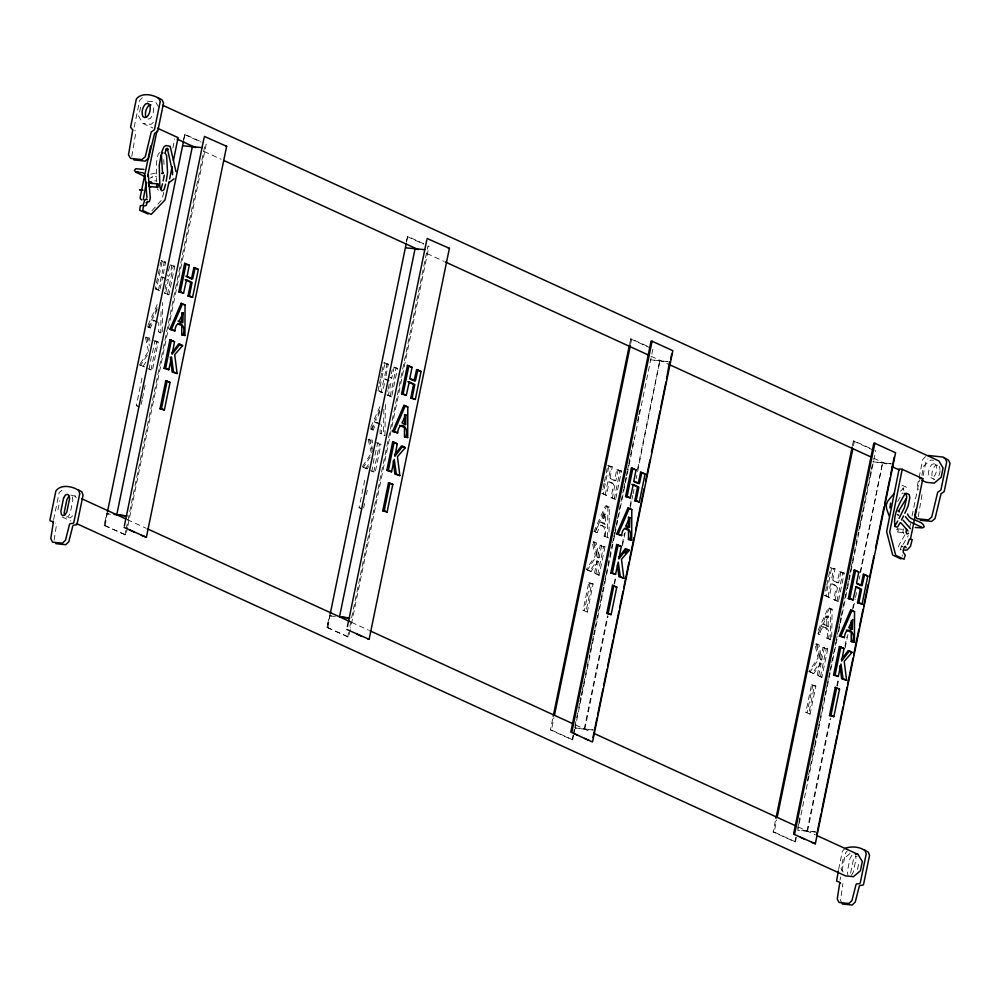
<?xml version="1.0" encoding="UTF-8"?>
<svg xmlns="http://www.w3.org/2000/svg" width="1000" height="1000" viewBox="0 0 1000 1000"><rect width="100%" height="100%" fill="white"/><g stroke="black" fill="none" stroke-linecap="round" stroke-linejoin="round"><path stroke-width="0.75" stroke-dasharray="5 3.75" d="M902.2 556.138L902.2 554.837M161.038 332.875L158.713 331.8L158.763 322.562M161.05 311.637L160.763 332.912L157.338 331.35L158.713 331.8M162.225 331.85L162.625 302.387M385.375 404.45L384.95 435.462L380.075 433.4L380.163 427.525M383.862 409.125L383.512 434.975L384.95 435.462M604.075 536.025L608.95 538.075L604.075 536.025C608.038 526.763 597.638 518.225 595.875 532.263L594.025 531.413L605.375 506.025L606.775 505.875L609.375 507.062L609.012 533.425M605.45 536.475L605.5 527.238L599.325 524.763M607.513 537.6L607.925 507.188L605.375 506.025M826.825 638.075C830.788 628.812 820.387 620.275 818.625 634.312L819.837 634.7C821.625 620.375 832.237 629.087 828.2 638.525L831.7 640.138L826.825 638.075L828.2 638.525M830.25 639.65L830.662 609.237L828.125 608.075L816.762 633.462M831.737 637.038L832.113 609.125L828.125 608.075M54.088 540.15L56.562 524.325L55.663 523.038M131.788 156.438L136.025 131.475L134.9 130.412M918.238 516.763L922.237 493.263M53.612 519.637L59.162 492.562L63.863 488.587M134.175 127.212L139.662 100.487L142.35 97.737M57.95 509.888L59.837 500.65M140.625 107.112L138.725 116.35L143.05 123.488L152.975 128.038M163.775 192.237L161.9 199.688L151.962 210.725M172.85 148.012L174.725 138.863M127.537 527.463L125.975 535.1L104.2 525.487L106.7 513.263M183.2 140.612L184.95 134.362L203.388 142.812M104.2 525.487L107.088 513.688L109.85 513.975M183.8 139.963L184.95 134.362M105.225 525.6L107.088 513.688M174.75 266.312L170.012 264.938L174.75 266.312L168.888 294.837L165.637 293.35L168.388 279.65L162.725 276.95L159.688 290.625L155.25 288.762L157.963 275.512M158.275 274.05L160.688 262.275M159.688 290.625L156.438 289.137L162.288 260.613L165.538 262.1L163.425 273.55M158.438 290.225L161.125 277.113L162.725 276.95M165.538 262.1L164.175 262.262L162.1 273.488M139.262 406.962L136.35 405.625L142.012 378.05M141.2 404.425L142.113 399.988M142.413 398.512L145.15 385.188M168.888 294.837L164.275 292.9L166.962 279.788M169.737 266.275C164.338 282.375 171.688 276.925 171.5 264.825M152.475 352.837L154.713 341.887M150.975 370.062L156.713 342.1L158.25 342.013L152.387 370.538L147.787 368.6M167.463 294.363L173.2 266.388M124.95 534.987L125.887 530.413M126.2 528.888L205.2 144.012L206.225 144.113L127.85 525.938M350.288 629.513L348.713 637.15L326.938 627.537L329.45 615.325M406.262 241.137L407.7 236.425L426.138 244.875M326.938 627.537L329.837 615.737L335.375 616.325M406.55 242.013L407.7 236.425M327.962 627.65L329.837 615.737M378 390.812L379.2 384.925M379.5 383.462L380.412 379.038M380.712 377.575L381.625 373.15M381.925 371.688L383.137 365.8M394.237 366.875L391.7 378.137L386.012 375.438L388.288 364.15L385.037 362.663L379.188 391.188L382.438 392.675L385.462 379L391.138 381.712L388.387 395.4L391.637 396.887L397.488 368.363L392.762 366.987L397.488 368.363M382.438 392.675L381.188 392.275L383.875 379.175L385.462 379M388.288 364.15L386.925 364.312L384.837 375.538M362 509.012L359.1 507.675L364.762 480.1M363.65 507.962L364.562 503.525M366.375 494.637L367.287 490.2M391.637 396.887L387.025 394.95L387.912 390.575M388.212 389.125L389.412 383.3M391.375 373.7L392.212 369.675M373.713 472.113L379.45 444.15L381 444.062L375.138 472.587L370.525 470.65M390.2 396.413L395.95 368.45M347.688 637.05L348.638 632.463M349.888 626.35L427.95 246.062L428.975 246.175L350.6 627.987M573.6 735.4L572.7 739.775L571.825 739.6L550.4 729.912L552.913 717.7M629.712 343.512L630.662 338.938L631.688 339.038L647.288 346.188M572.7 739.775L551.425 730.025L553.938 717.8M630.737 343.625L631.688 339.038M618.237 469.5L615.875 480.75L610.013 478.062L612.288 466.775L610.925 466.938L608.713 477.675L614.45 480.637L616.75 469.613L621.487 470.988L615.638 499.513L612.388 498.025L615 484.162L609.288 481.65L606.425 495.3L601.987 493.438L602.9 489.025M603.2 487.55L604.113 483.137M604.412 481.662L607.737 465.475L612.288 466.775M606.425 495.3L603.175 493.812L609.038 465.288M605.175 494.9L607.875 481.8L609.462 481.625M587.337 612.062L583.088 610.3L588.75 582.725L593.112 583.938L587.337 612.062L586 611.638L591.663 584.05L593.112 583.938M590.15 582.587L584.375 610.7L583.088 610.3M594.525 573.275L596.938 560.737L589.788 571.112L586.225 569.475L595.288 555.825L592.15 541.8L593.462 541.613L596.2 542.663L599 557.825L601.737 545.2L604.987 546.688L599.138 575.212L594.525 573.275L599.138 575.212M601.737 545.2L600.262 545.312L597.575 557.688L594.837 542.825L592.15 541.8M615.638 499.513L611.013 497.575L613.713 484.15L608.15 481.5M595.887 573.725L598.413 561.388L596.938 560.737M597.712 574.738L603.45 546.775L604.987 546.688M614.2 499.038L619.938 471.075L621.487 470.988M572.175 739.525L573.075 735.15M573.375 733.7L574.263 729.325M574.875 726.338L578.325 709.538M578.638 708.012L579.587 703.425M579.9 701.9L580.837 697.312M581.15 695.788L582.087 691.2M582.4 689.675L583.35 685.1M583.663 683.562L589.612 654.55M589.925 653.012L590.875 648.438M591.188 646.912L592.125 642.325M592.438 640.8L593.375 636.213M593.688 634.688L594.637 630.1M594.95 628.575L600.9 599.55M601.213 598.025L602.163 593.45M602.475 591.912L603.413 587.337M603.725 585.812L604.663 581.225M604.975 579.7L605.925 575.112M606.237 573.587L612.188 544.562M612.513 543.038L613.45 538.45M613.763 536.925L614.7 532.35M615.013 530.812L615.95 526.237M616.275 524.712L617.212 520.125M617.525 518.6L623.475 489.575M623.8 488.05L624.738 483.462M625.05 481.938L625.988 477.35M626.3 475.825L627.238 471.25M627.562 469.725L628.5 465.138M628.812 463.612L634.138 437.638M637.587 420.838L638.525 416.262M638.85 414.725L639.788 410.15M573.9 733.938L574.8 729.562M614.612 535.65L575.1 728.112L594.487 730.175M614.925 534.113L652.962 348.787L652.087 348.612M584.263 728.9L607.463 615.862M614.05 583.787L615.612 576.15M622.2 544.075L624.4 533.375M630.037 505.887L631.613 498.25M637.562 469.225L659.825 360.775L636.213 478.638M584.788 729.137L608 616.1M614.575 584.025L616.15 576.388M622.425 545.837L625.237 532.1M630.262 507.65L632.762 495.438M633.075 493.913L634.025 489.325M796.35 837.45L795.45 841.825L794.575 841.65L773.15 831.963L775.962 818.225M852.463 445.562L853.4 440.988L854.425 441.087L871.45 448.888M795.45 841.825L774.175 832.075L776.675 819.862M853.487 445.675L854.425 441.087M840.987 571.55L838.625 582.8L832.763 580.112L835.025 568.825L833.662 568.987L831.462 579.725L837.188 582.688L839.5 571.663L844.237 573.038L838.375 601.562L835.125 600.075L837.75 586.213L832.038 583.7L829.175 597.35L824.737 595.487L825.337 592.55M825.65 591.075L826.55 586.663M826.85 585.188L830.475 567.525L833.662 568.987M829.175 597.35L825.925 595.862L831.775 567.337L835.025 568.825M827.925 596.95L830.612 583.85L832.212 583.675M810.088 714.112L805.837 712.35L811.5 684.775L815.863 686L810.088 714.112L808.75 713.688L814.412 686.112L815.863 686M812.887 684.638L807.125 712.763L805.837 712.35M817.275 675.325L819.688 662.788L812.537 673.162L808.962 671.525L818.037 657.887L814.9 643.85L816.213 643.662L818.95 644.712L821.737 659.875L824.488 647.25L827.738 648.737L821.888 677.262L817.275 675.325L821.888 677.262M824.488 647.25L823.012 647.362L820.325 659.737L817.575 644.875L814.9 643.85M838.375 601.562L833.763 599.625L836.462 586.2L830.9 583.55M818.637 675.775L821.162 663.438L819.688 662.788M820.462 676.787L826.2 648.825L827.738 648.737M836.95 601.087L842.688 573.125L844.237 573.038M794.912 841.587L795.812 837.212M797.625 828.388L798.562 823.812M798.875 822.275L799.825 817.7M807.35 781.038L808.288 776.45M808.6 774.925L813.3 752.013M813.612 750.487L814.562 745.9M814.875 744.375L815.812 739.8M816.125 738.263L817.062 733.688M817.375 732.163L818.325 727.575M818.637 726.05L824.587 697.025M824.9 695.5L825.85 690.913M826.162 689.388L827.1 684.8M827.412 683.275L828.35 678.7M828.662 677.163L829.613 672.588M829.925 671.062L835.875 642.038M836.188 640.512L837.138 635.925M837.45 634.4L838.388 629.812M838.7 628.288L839.638 623.7M839.95 622.175L840.9 617.6M841.213 616.062L847.163 587.05M847.475 585.513L848.425 580.938M848.737 579.412L849.675 574.825M849.987 573.3L850.925 568.713M851.237 567.188L852.188 562.6M852.5 561.075L858.45 532.062M858.763 530.525L859.712 525.95M860.025 524.425L860.962 519.837M861.275 518.312L862.212 513.725M862.525 512.2L863.475 507.612M863.787 506.087L869.737 477.062M870.062 475.538L871 470.962M871.312 469.425L872.25 464.85M817.237 832.225L797.85 830.163L837.038 639.225M838.612 631.587L875.713 450.838L874.837 450.675M807.013 830.95L829.9 719.438M836.8 685.837L838.363 678.2M844.95 646.125L846.825 636.962M852.475 609.462L854.038 601.825M860 572.8L882.575 462.825L859.275 579.163M807.537 831.188L830.738 718.162M837.325 686.075L838.9 678.438M845.163 647.887L847.987 634.15M853.312 608.175L855.2 599.012M855.512 597.487L856.762 591.375M838.625 869.425L842.325 851.363L844.775 848.512M909.6 527.95L910.525 523.45M912.062 515.95L919.463 479.913M921.888 475.163L923.787 465.913L930.788 459.988L933.45 460.275M840.062 879.963L840.688 876.95M841.925 870.938L845.625 852.875L847.25 850.975M923.075 475.65L926.125 460.812L927.913 458.975M850.625 873.125L853.35 859.875L855.175 856.825L857.163 856.162M857.5 869.35L859.013 861.975M903.487 528.913L902.9 531.737L903.888 533.737M897.625 532.15L898.25 530.262L897.537 528.812L896.462 529.812L896.513 531.875L906.538 533.1M390.55 377.725L391.7 378.137M148.5 351.275L145.412 337.125L149.45 337.987L149.975 340.975M157.537 322L153.863 320.312L150.35 327.975L147.275 326.737L158.637 301.35M147.275 326.737L148.45 327.1L157.6 306.65M149.137 327.587L152.463 320.175L153.863 320.312M157.238 309.462L153.787 317.975M380.275 424.05L376.6 422.375L373.1 430.025L370.025 428.787L381.375 403.4M370.025 428.787L371.2 429.15L379.738 410.075M371.887 429.637L375.2 422.225L376.6 422.375M379.988 411.512L376.538 420.025M594.025 531.413L595.188 531.775L606.775 505.875M595.875 532.263L597.087 532.65L600.6 524.987M829.525 607.925L817.938 633.825L819.837 634.7M897.6 501.538L902.537 492.925M904.975 534.812L898.95 545.125L898.462 547.975L901.213 549.6M903.012 544.538L908.288 535.662M851.875 855.312L850.05 858.363L847.325 871.612L847.862 874.912M851.462 875.288L853.3 872.25L856.025 859L855.487 855.7M140.3 363.562L147.675 352.5M140.675 365.163L144.312 366.838L139.475 364.8L140.675 365.163L147.363 355.138M143.05 366.425L146.488 361.275M368.625 466.55L367.062 468.888L362.225 466.85L371.238 453.325M362.225 466.85L363.413 467.212L370.1 457.188M365.8 468.488L368.375 464.613M586.225 569.475L587.413 569.837L596.663 555.925L593.462 541.613M589.788 571.112L591.062 571.512L598.35 560.938M808.962 671.525L810.163 671.9L819.412 657.975L816.213 643.662M812.537 673.162L813.8 673.562L821.1 662.987M828.188 626.45L828.35 616.038L826.725 616.188L823.15 624.312L828.188 626.45L824.45 624.5L828.35 616.038M375 455.2L377.738 442.575L381 444.062M604.125 513.95L600.4 522.263L605.562 524.212L605.688 514.05L604.125 513.95L603.938 524.212M605.5 513.962L601.712 522.45L605.312 524.425M900.487 491.163L903.938 487.863L902.325 488.75L903.7 489.55L902.938 488.15L903.913 490.475M925.512 456.538L922.825 459.3L917.038 487.5L917.2 488.663L918.925 489.312M153.387 122.362L151.05 124.338L143.05 123.488M72.6 515.9L70.263 517.875L66.263 517.45M850 853.525L843 859.463L841.1 868.7L843.263 872.275M149.812 178.3L152.613 176.8L151.325 177.413L156.613 176.262M150.588 174.175L156.375 172.925M66.325 517.15L68.3 516.487L70.138 513.438L72.862 500.188L72.325 496.9M159.838 152.45L158.125 154.25L156.337 162.925L156.662 181.912M148.038 119.1L150.262 118.475A10.938 9.075 -65.4 0 0 152.838 105.975M934.1 463.725L931.875 464.35A10.938 9.075 -65.4 0 0 929.3 476.85L934.488 479.425L932.6 478.363A10.938 9.075 -65.4 0 1 935.175 465.85L937.4 465.238L934.1 463.725L935.987 464.787A10.938 9.075 -65.4 0 1 933.425 477.287L931.188 477.912M826.688 626.263L826.875 616.013M151.337 356.312L149.137 369.05L152.387 370.538M374.087 458.363L371.887 471.1L375.138 472.587M902.312 546.1L901.4 546.237L900.1 550.037L901.263 553.162M162.288 260.613L160.987 260.8L164.175 262.262M385.037 362.663L383.738 362.85L386.925 364.312M371.325 452.825L368.15 439.175L372.2 440.037L372.725 443.025M607.925 507.188L609.375 507.062M830.662 609.237L832.113 609.125M154.6 180.925L155.963 180.825M614.263 480.65L615.7 480.763M837.013 582.7L838.438 582.812M597.575 557.688L599 557.825M820.325 659.737L821.737 659.875M147.625 101.175L155.625 102.025L159.225 107.975M668.138 361.65L650.138 359.738L667.288 361.75M890.875 463.713L872.875 461.788L891.413 463.95M897.537 528.812L903.138 529.412M70.838 495.15L77.688 496.875M107.613 513.925L110.388 514.225M330.363 615.975L334.513 616.425M574.562 727.862L592.575 729.775M550.4 729.912L551.425 730.025M815.312 831.838L797.85 830.163M773.15 831.963L774.175 832.075M822.062 626.812L823.35 627.05M902.013 485.2L906.038 486.975L907.25 489.888M155.25 288.762L156.438 289.137M601.987 493.438L603.175 493.812M824.737 595.487L825.925 595.862M136.35 405.625L137.625 406.025M359.1 507.675L360.375 508.075M164.275 292.9L165.637 293.35M387.025 394.95L388.387 395.4M611.013 497.575L612.388 498.025M380.075 433.4L381.45 433.85L381.512 424.613M833.763 599.625L835.125 600.075M145.412 337.125L148.088 338.15L149.362 345.462M368.15 439.175L370.838 440.2L372.362 448.975M184.462 134.5L201.05 142.113M407.2 236.55L423.8 244.163M630.662 338.938L650.025 347.8M853.4 440.988L872.763 449.85M204.05 151.438L221.075 159.238M426.8 253.487L443.825 261.288M650.962 356.188L667.987 363.988M873.713 458.237L889.312 465.387M607.737 465.475L610.925 466.938M616.75 469.613L619.938 471.075M839.5 571.663L842.688 573.125M161.412 276.812L166.838 279.3M384.162 378.875L389.588 381.35M379.062 391.3L381.188 392.275M152.575 320.087L157.387 322.287M375.325 422.137L380.125 424.338M148.45 327.1L150.35 327.975M371.2 429.15L373.1 430.025M595.188 531.775L597.087 532.65M155 340.525L158.25 342.013M153.525 340.637L156.713 342.1M376.275 442.688L379.45 444.15M600.262 545.312L603.45 546.775M823.012 647.362L826.2 648.825M363.413 467.212L367.062 468.888M587.413 569.837L591.062 571.512M810.163 671.9L813.8 673.562M588.75 582.725L591.663 584.05M811.5 684.775L814.412 686.112M127.338 519.625L145.787 528.075M351.5 622.325L368.525 630.125M575.675 725.025L591.275 732.175M798.413 827.075L815.438 834.875M104.688 525.35L125.975 535.1M327.438 627.4L348.713 637.15M62.263 517.025L70.775 520.925M902.837 546.638L901.35 545.763L902.013 547.225M157.25 188.863L158.338 190.263M74.85 495.575L76.287 497.95M842.288 903.975L840.55 900.475L842.825 883.662M369.462 438.988L372.375 451.525M146.725 336.938L148.663 345.3M163.775 159.575L164.15 166.737M939.287 466.3A10.938 9.075 -65.4 0 1 940.013 469.538M940.025 470.775A10.938 9.075 -65.4 0 1 938.713 475.85"/><path stroke-width="1.5" d="M184.925 335.487L183.075 334.637C186.962 325.363 176.513 316.788 174.875 330.887L169.887 329.375L181.175 303.35L185.05 304.95L184.925 335.487L181.75 334.812L181.788 325.712L178.038 323.85M181.838 312.587L181.75 322.5L178.025 321.125M407.675 437.537L405.812 436.688C409.712 427.413 399.263 418.837 397.625 432.938L392.625 431.438L403.925 405.4L407.8 407L407.675 437.537L404.487 436.863L404.45 427.587L399.55 425.35M404.588 414.637L404.5 424.55M631.675 540.163L629.812 539.312C633.713 530.037 623.263 521.462 621.613 535.562L616.625 534.062L627.913 508.025L631.8 509.625L631.675 540.163L628.488 539.487L628.525 530.388L624.775 528.525M854.425 642.212L852.562 641.363C856.462 632.087 846 623.513 844.362 637.612L839.375 636.112L850.662 610.075L854.538 611.675L854.425 642.212L851.237 641.55L851.2 632.263L846.3 630.025M851.325 620.688L850.975 629.45M172.488 174.713L172.6 171.975L167.275 148.225M915.938 509.375L914.938 515.25L917.038 518.713L928.35 519.925L931.75 517.038L937.712 492.262L940.913 490.037L946.7 461.838L945.238 458.638L943.25 457.1L928.037 455.475M150.712 145.9L140.238 196.938L140.275 198.762L141.838 199.963M146.4 182.25L143.35 199.088L144.537 200.413L146.537 198.875L147.25 199.75M147.625 176.25L156.875 131.213M144.275 201.462L143.112 205.15L140.287 205.875L139.738 210.275L148.138 214.05M147.35 201.788L146.188 205.475L143.363 206.213L142.812 210.6L151.213 214.375L164.975 200.012L169.037 181.887M162.512 183.825L161.062 189.013M163.113 180.925L164.312 175.113M165.588 184.15L164.137 189.338L162.812 190.637L161.4 190.588L159.863 186.85L159.238 165.3L161.188 154.575L162.913 152.775M166.188 181.25L167.537 172.8L166.612 155.6L165.8 154.1M169.662 178.837L172.162 166.637M173.412 160.538L178.113 137.662L157.487 128.212M107.4 512.163L183.512 141.363M116.775 514.712L192.35 146.588M124.375 525.95L204.05 137.825M185.113 279.662L190.775 282.375L188.025 296.062L189.387 295.9L192.087 282.475L186.537 279.825L183.55 293.225L178.825 291.85L184.675 263.325L189.3 265.262L187.075 276.325L192.638 278.975L195.138 267.938L193.888 267.538L191.525 278.788M177.113 373.537L173.538 371.9L171.513 357.325L168.8 369.725L164.075 368.35L169.938 339.825L174.537 341.763L172.125 354.263L179.975 344.25L182.587 345.65L174.713 354.637L177.113 373.537L172.162 372.05L170.475 358.913M178.825 291.85L180.375 291.775L186.112 263.8M164.075 368.35L165.613 368.263L171.363 340.3M160.025 408.75L165.787 380.625L167.125 381.05L161.475 408.625L160.025 408.75L164.375 409.963L170.037 382.388L165.787 380.625M188.025 296.062L192.575 297.362L198.325 269.4L195.138 267.938M141.213 535.262L146.387 537.275L226.637 146.287L204.338 136.425M330.15 614.212L406.262 243.412M415.087 248.65L339.525 616.763L349.75 618.05L340.062 617.013M347.425 626.55L426.8 239.887M407.863 381.712L413.525 384.425L410.775 398.113L412.137 397.95L414.837 384.538L409.275 381.875L406.3 395.288L401.575 393.9L407.425 365.375L412.038 367.312L409.812 378.387L415.387 381.037L417.875 369.988L416.625 369.6L414.087 380.85M399.85 475.588L396.287 473.95L394.25 459.375L391.55 471.775L386.825 470.4L392.675 441.875L397.287 443.812L394.875 456.325L402.725 446.312L405.325 447.7L397.463 456.688L399.85 475.588L394.9 474.1L393.225 460.962M401.575 393.9L403.113 393.825L408.85 365.863M386.825 470.4L388.363 470.325L394.1 442.35M382.762 510.8L388.537 482.675L389.875 483.113L384.212 510.688L382.762 510.8L387.125 512.013L392.788 484.438L388.537 482.675M410.775 398.113L415.325 399.412L421.062 371.45L417.875 369.988M368.1 639.212L369.125 639.325L449.387 248.337L427.088 238.487M553.225 716.175L629.4 345.037M554.562 714.75L630.425 345.15M571.838 732.2L652.087 341.213L651.075 341.1L570.812 732.087L592.087 741.838M631.85 484.338L637.525 487.05L634.775 500.737L636.138 500.575L638.837 487.15L633.275 484.5L630.3 497.9L625.562 496.525L631.425 468L636.038 469.938L633.812 481L639.388 483.65L641.875 472.612L640.625 472.212L638.275 483.462L633.938 481.575M623.85 578.212L620.275 576.575L618.25 562L615.55 574.4L610.825 573.025L616.675 544.5L621.287 546.438L618.875 558.938L626.712 548.938L629.325 550.325L621.462 559.312L623.85 578.212L618.9 576.725L617.413 565.05M625.562 496.525L627.112 496.45L632.85 468.488M610.825 573.025L612.362 572.95L618.1 544.975M606.763 613.425L612.537 585.3L613.875 585.725L608.212 613.312L606.763 613.425L611.125 614.637L616.775 587.062L612.537 585.3M634.775 500.737L639.325 502.038L645.062 474.075L641.875 472.612M592.987 737.463L594.188 731.625M594.487 730.175L597 717.95M597.625 714.9L602.95 688.925M603.575 685.875L607.025 669.075M607.663 666.012L612.987 640.05M613.612 637L618.95 611.025M619.575 607.975L623.025 591.175M623.65 588.112L628.975 562.15M629.6 559.087L634 537.712M635.562 530.075L644.025 488.825M645.6 481.188L649.987 459.8M651.55 452.163L660.025 410.925M660.65 407.875L665.975 381.9M666.6 378.85L669.525 361.8M670.625 359.25L671.775 353.65M592.587 741.7L672.837 350.712L652.087 341.213M775.962 818.225L852.15 447.088M777.3 816.8L852.862 448.725M794.587 834.25L874.837 443.263L873.812 443.15L793.562 834.137L815.337 843.75L811.538 842.375M855.987 587.025L860.275 589.1L857.513 602.788L858.888 602.638L861.575 589.212L856.025 586.55L853.05 599.963L848.312 598.575L854.163 570.05L858.787 572L856.562 583.062L862.125 585.712L864.625 574.663L863.375 574.275L861.012 585.513M846.6 680.263L843.025 678.625L841 664.05L838.288 676.45L833.562 675.075L839.425 646.55L844.038 648.487L841.612 661L849.463 650.987L852.075 652.375L844.2 661.363L846.6 680.263L841.65 678.775L839.963 665.638M848.312 598.575L849.862 598.5L855.6 570.538M833.562 675.075L835.1 675L840.85 647.038M829.513 715.475L835.275 687.35L836.625 687.788L830.962 715.362L829.513 715.475L833.863 716.688L839.525 689.112L835.275 687.35M857.513 602.788L862.062 604.087L867.812 576.125L864.625 574.663M816.637 835.138L817.237 832.225M817.55 830.7L821 813.888M821.625 810.837L836.988 735.987M837.613 732.938L842.95 706.975M843.575 703.913L847.025 687.113M847.65 684.062L852.975 658.088M853.6 655.037L858.938 629.062M859.562 626.013L863.012 609.212M863.637 606.15L868.025 584.775M869.6 577.137L873.988 555.75M875.55 548.112L884.025 506.875M884.65 503.812L889.975 477.85M890.6 474.787L894.237 457.1M815.337 843.75L895.588 452.775L874.837 443.263M901.012 558.938L892.638 555.013L886.625 531.613L899.137 468.963L902.212 469.3L889.7 531.938L895.7 555.35L904.075 559.263L905.275 555.163L903.2 552.188L903.175 550.363L904.475 546.562L905.387 546.425L906.15 547.775M838.312 870.925L836.575 881.125L839.525 882.15L839.725 883.138L837.25 898.962L838.988 902.463L848.888 903.512L851.95 900.525L855.95 884.862L856.525 883.962L859.762 883.6L860.35 882.5L866.225 853.913L865.025 850.675C859.762 846.625 850.863 845.913 844.775 848.512M910.512 538.787L922.837 478.738L902.212 469.3M906.562 529.237L905.975 532.062L906.963 534.075L908.538 533.25M161.45 152.887L163.812 146.925L165.9 145.512L170.15 146.287L175.975 171.562M164.838 153.375L166.688 148.588L165.7 149.713L167.037 148.825L168.475 149.312M907.487 544.587L909.325 539.25L912.212 539.575L910.462 546.388L907.125 549.987L904.65 550.15M890.6 503.062L889.887 507.95M169.887 329.375L171.438 329.312L182.512 303.788L181.175 303.35M392.625 431.438L394.188 431.362L405.262 405.838M616.625 534.062L618.188 533.987L629.25 508.462M839.375 636.112L840.925 636.038L852 610.513L850.662 610.075M149.137 186.462L157.625 187.362L158.438 185.7L157.925 183.975L148.138 182.938M897.775 520.988L894.538 526.538M899.1 518.325L904.4 507.675L906.8 497.137L906.05 494.212L904.125 493.325M900.188 522.65L897.613 526.862L896.188 527.112L895 525.975C892.825 514.55 899.488 503.225 905 493.775L906.237 493.212L909.125 494.538L909.875 497.475L908.1 506.138L904.825 513.325M901.513 519.987L903.5 515.988M68.725 496.512L66.888 499.55L64.162 512.812L64.525 515M898.575 511.213L906.162 498.688M171.838 352.912L178.725 343.862L182.587 345.65M394.588 454.963L401.475 445.913L405.325 447.7M618.587 557.587L625.462 548.538M841.338 659.638L848.213 650.588L852.075 652.375M894.287 493.3L887.7 501.238L886.25 504.9L886.587 508.825L889.35 516.4M625.163 553.263L628.125 549.95L629.325 550.325M168.912 182.725L174.05 178.787M151.45 186.488L149.875 187.325L148.875 185.338L149.45 182.5L151.025 181.663L152.012 183.65M157.925 183.975L156.788 184.575L156.6 186.675L157.625 187.362M161.663 173.463L163.388 172.675L162.587 173.637L161.412 155.087M146.137 202.725L149.488 201.412L150.3 197.975L148.275 175.037M150.95 104.913L148.713 105.538A10.938 9.075 -65.4 0 0 145.8 117.013M137.85 171.637L135.7 172.138L134.425 170.35L135.8 168.738L143.925 169.425M181.75 334.812L183.075 334.637M404.487 436.863L405.812 436.688M628.488 539.487L629.812 539.312M851.237 641.55L852.562 641.363M170.087 357.188L171.513 357.325M915.212 527.475L922.387 527.888L924.237 526.825C922.237 519.362 910.013 521.85 907.588 514.012M133.887 159.913L145.188 161.112L148.588 158.225L154.562 133.45L157.75 131.237L163.538 103.038L162.075 99.838L157.688 97.575M920.337 520.225L931.65 521.438L935.05 518.55L941.012 493.775L944.212 491.55L950 463.35L948.538 460.15L944.15 457.9M55.838 543.65L65.725 544.7L68.8 541.712L72.787 526.05L73.375 525.15L76.612 524.788L77.188 523.688L83.062 495.1L81.862 491.863L78.075 489.637M842.288 903.975L852.188 905.025L855.25 902.038L859.25 886.375L859.825 885.475L863.062 885.113L863.65 884L869.525 855.425L868.325 852.188L864.538 849.95M225.613 146.175L226.637 146.287M448.363 248.238L449.387 248.337M919.762 478.413L922.837 478.738M114.012 514.425L127 515.988L117.312 514.963M855.337 854.1L858 854.388L862.325 861.513L860.425 870.763L853.425 876.688L845.425 875.837L76.45 523.525M124.075 527.413L146.387 537.275M346.825 629.462L369.125 639.325M198.325 269.4L193.888 267.538M421.062 371.45L416.625 369.6M645.062 474.075L640.625 472.212M867.812 576.125L863.375 574.275M168.762 381.987L170.037 382.388M391.5 484.038L392.788 484.438M615.5 586.663L616.775 587.062M838.25 688.713L839.525 689.112M183.762 304.538L185.05 304.95M407.8 407L403.925 405.4M631.8 509.625L627.913 508.025M853.263 611.263L854.538 611.675M174.537 341.763L169.938 339.825M397.287 443.812L392.675 441.875M621.287 546.438L616.675 544.5M844.038 648.487L839.425 646.55M187.925 264.812L189.3 265.262M412.038 367.312L407.425 365.375M636.038 469.938L631.425 468M858.787 572L854.163 570.05M144.562 176.363L135.7 172.138L142.838 172.725L144.275 173.775M162.725 105.275L938.787 460.838L943.1 467.975L941.213 477.212L934.212 483.15L926.2 482.287L921.95 480.337M202.037 147.625L183.188 145.8M424.787 249.675L405.925 247.862M177.1 139.088L195.538 147.537M223.912 160.538L418.288 249.587M445.238 261.938L648.125 354.888M669.412 364.637L870.875 456.938M892.15 466.688L899.25 469.938M184.675 263.325L186.85 264.312M185.812 276.262L191.337 278.8M409.938 378.95L412.7 380.225M856.675 583.625L860.825 585.525M180.375 291.775L183.55 293.225M189.387 295.9L192.575 297.362M403.113 393.825L406.3 395.288M412.137 397.95L415.325 399.412M627.112 496.45L630.3 497.9M636.138 500.575L639.325 502.038M849.862 598.5L853.05 599.963M858.888 602.638L862.062 604.087M625.925 526.337L628.488 527.175L628.538 516.975M394.188 431.362L397.625 432.938M618.188 533.987L621.613 535.562M840.925 636.038L844.362 637.612M171.438 329.312L174.875 330.887M165.613 368.263L168.8 369.725M388.363 470.325L391.55 471.775M612.362 572.95L615.55 574.4M835.1 675L838.288 676.45M161.475 408.625L164.375 409.963M384.212 510.688L387.125 512.013M608.212 613.312L611.125 614.637M830.962 715.362L833.863 716.688M81.938 498.825L125.925 518.975M147.2 528.725L350.087 621.675M369.95 630.775L572.837 723.725M594.113 733.475L795.575 825.775M816.862 835.525L858 854.388M130.15 530.188L134.3 532.1M357.038 634.15L361.188 636.05M573.575 733.35L577.725 735.263M584.65 738.425L588.8 740.325M800.475 837.312L804.625 839.212M921.8 527.225L909.45 521.538L905.387 516.675M897.438 514.538L898.612 515.275M898.037 511.037L899.412 511.938M839.875 882.638L840.625 883.2M903.225 520.35L910.4 528.663M901.087 523.025L907.962 531M53.3 521.138L53.412 522.312M145.013 175.637L146.95 197.488M183.162 312.838L182.825 322.775L179.288 320.825L183.162 312.838M405.913 414.888L405.7 424.8L402.038 422.887L405.913 414.888M629.9 517.513L629.562 527.45L626.038 525.5L629.9 517.513M852.65 619.562L852.312 629.5L848.775 627.562L852.65 619.562M53.263 522.812L50.788 538.638L52.538 542.137L62.425 543.188L65.5 540.2L69.488 524.538L70.075 523.638L73.312 523.275L73.888 522.175L79.763 493.587L78.562 490.35C72.562 486.213 60.625 483.888 55.862 491.05L50 519.625L50.113 520.812L53.075 521.838L53.263 522.812M132.725 129.963L128.488 154.925L130.588 158.4L141.888 159.6L145.287 156.713L151.263 131.938L154.45 129.725L160.238 101.525L158.775 98.325C152.575 94.375 141.488 92.35 136.363 98.975L130.575 127.188L132.725 129.963M63.587 498.038L60.862 511.3L61.4 514.587L63.025 515.638L65 514.975L66.838 511.925L69.562 498.675L69.025 495.387L67.4 494.325L65.425 495L63.587 498.038M147.65 103.4L145.412 104.025A10.938 9.075 -65.4 0 0 142.85 116.525L144.738 117.587L146.962 116.962A10.938 9.075 -65.4 0 0 149.537 104.462L147.65 103.4M139.825 189.862L142.725 190.188L139.825 189.862"/></g></svg>
